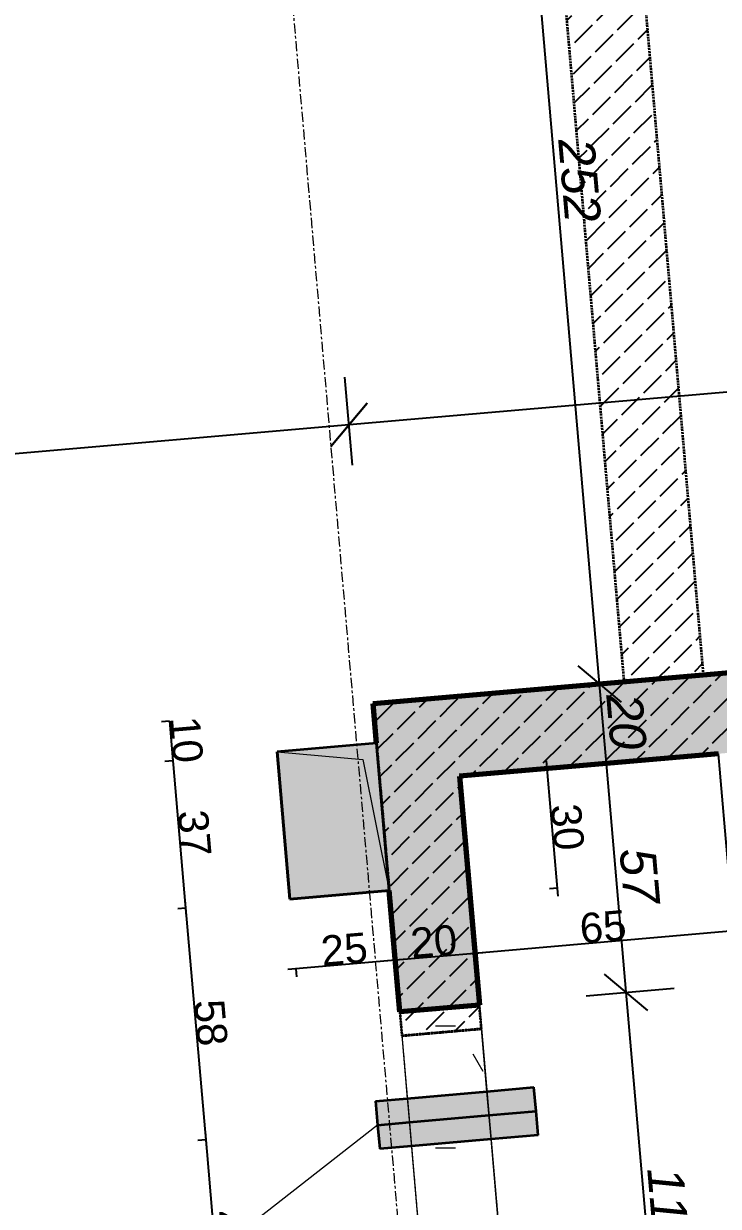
# Model space of a CAD drawing. Header units: millimetres. Extents: x -9331 to 290327, y -149899 to 15728.
# Drawn here: x 128866.2 to 129040.1, y -45473.9 to -45177.9 of the extents above; entities that cross this region are included whole.
import ezdxf

# ---------------------------------------------------------------- set-up
doc = ezdxf.new("R2010")
doc.units = ezdxf.units.MM
doc.header["$LTSCALE"] = 2
for name, pattern in [('Grid Line', [2.2225, 1.27, -0.3175, 0.3175, -0.3175]), ('KAV_BETON_OLE', [0.36, 0.25, -0.11]), ('Overhead', [0.396875, 0.238125, -0.15875])]:
    doc.linetypes.add(name, pattern=pattern)
for name, color, linetype, lineweight in [('ENG-Beam', 3, 'Continuous', 18), ('ENG-Beton Nifsak', 6, 'Continuous', 50), ('ENG-Beton Ole', 3, 'Continuous', 25), ('ENG-Floor', 3, 'Continuous', 18), ('ENG-Hatch', 9, 'Continuous', 50), ('ENG-Open', 1, 'Continuous', 25), ('ENG-Symbol', 7, 'Continuous', 18), ('ENG_Dim', 2, 'Continuous', 9), ('ENG_Grid', 11, 'Continuous', 9), ('M-HVAC-DUCT-CNTR', 70, 'Continuous', 18), ('M-HVAC-DUCT-IDEN', 70, 'Continuous', 9), ('M-HVAC-DUCT-OTLN', 70, 'Continuous', 18)]:
    doc.layers.add(name, color=color, linetype=linetype, lineweight=lineweight)
doc.styles.add('Arial_2', font='arial.ttf', dxfattribs={"height": 7.5})
doc.styles.add('Arial_I', font='ariali.ttf', dxfattribs={"height": 9})
doc.dimstyles.new('1_5_3', dxfattribs={"dimscale": 30.48, "dimtxt": 7.651945, "dimasz": 0, "dimexe": 0.065617, "dimexo": 0.0625, "dimgap": 0, "dimtad": 1, "dimdec": 0, "dimzin": 0, "dimdsep": 46, "dimtxsty": 'Arial_2', "dimblk1": 'NONE', "dimblk2": 'NONE', "dimsah": 1, "dimcen": 0.09, "dimdle": 0.065617, "dimazin": 0, "dimtfac": 1, "dimtdec": 4, "dimtix": 1, "dimtmove": 0, "dimatfit": 3, "dimfxl": 0.00164, "dimfxlon": 1, "dimtvp": 1, "dimtolj": 1, "dimtzin": 0, "dimarcsym": 2})
doc.dimstyles.new('Achbert_-_2_5mm_Arial_3', dxfattribs={"dimscale": 30.48, "dimtxt": 12.753242, "dimasz": 0.328084, "dimexe": 0.393701, "dimexo": 0.0625, "dimgap": 0.04101, "dimtad": 1, "dimdec": 0, "dimzin": 0, "dimdsep": 46, "dimtxsty": 'Arial_I', "dimblk1": 'OBLIQUE', "dimblk2": 'OBLIQUE', "dimsah": 1, "dimcen": 0.09, "dimazin": 0, "dimtfac": 1, "dimtdec": 4, "dimtix": 1, "dimtmove": 0, "dimatfit": 3, "dimfxl": 0.393701, "dimfxlon": 1, "dimtvp": 1, "dimtolj": 1, "dimtzin": 0, "dimarcsym": 2})
doc.dimstyles.new('Achbert_-_2_5mm_Arial_4', dxfattribs={"dimscale": 30.48, "dimtxt": 12.753242, "dimasz": 0, "dimexe": 0.393701, "dimexo": 0.0625, "dimgap": 0.04101, "dimtad": 1, "dimdec": 0, "dimzin": 0, "dimdsep": 46, "dimtxsty": 'Arial_I', "dimblk1": 'OBLIQUE', "dimblk2": 'NONE', "dimsah": 1, "dimcen": 0.09, "dimazin": 0, "dimtfac": 1, "dimtdec": 4, "dimtix": 1, "dimtmove": 0, "dimatfit": 3, "dimfxl": 0.393701, "dimfxlon": 1, "dimtvp": 1, "dimtolj": 1, "dimtzin": 0, "dimarcsym": 2})
doc.dimstyles.new('Achbert_-_2_5mm_Arial_5', dxfattribs={"dimscale": 30.48, "dimtxt": 12.753242, "dimasz": 0, "dimexe": 0.393701, "dimexo": 0.0625, "dimgap": 0.04101, "dimtad": 1, "dimdec": 0, "dimzin": 0, "dimdsep": 46, "dimtxsty": 'Arial_I', "dimblk1": 'NONE', "dimblk2": 'OBLIQUE', "dimsah": 1, "dimcen": 0.09, "dimazin": 0, "dimtfac": 1, "dimtdec": 4, "dimtix": 1, "dimtmove": 0, "dimatfit": 3, "dimfxl": 0.393701, "dimfxlon": 1, "dimtvp": 1, "dimtolj": 1, "dimtzin": 0, "dimarcsym": 2})
pattern_1 = [(45, (127383.701, -45955.7077), (0.34224, 7.8404), [6.271, -1.524])]

# ---------------------------------------------------------------- blocks, each defined once
blk = doc.blocks.new('BZL-O-20251021_rvt-1-02')
at = {"layer": 'M-HVAC-DUCT-OTLN', "transparency": 33554685}
blk.add_hatch(color=150, dxfattribs=at).paths.add_polyline_path([(1364.62, 652.25), (1389.52, 654.41), (1382.88, 687.15), (1361.43, 689.11), (1361.6, 687.15)])
at = {"layer": 'M-HVAC-DUCT-OTLN', "lineweight": 5, "transparency": 33554685}
for points in [[(1386.6, 595.69), (1426.26, 599.16), (1425.73, 605.14), (1386.07, 601.67), (1386.46, 597.24)], [(1387.12, 589.72), (1426.78, 593.19), (1426.26, 599.16), (1386.6, 595.69), (1387.1, 589.92)]]:
    blk.add_hatch(color=150, dxfattribs=at).paths.add_polyline_path(points)
at = {"layer": 'M-HVAC-DUCT-CNTR', "color": 160, "lineweight": 35}
for p, q in [((1394.54, 596.39), (1414.47, 598.13)), ((1414.47, 598.13), (1426.26, 599.16)), ((1386.6, 595.69), (1394.54, 596.39))]:
    blk.add_line(p, q, dxfattribs=at)
at = {"layer": 'M-HVAC-DUCT-CNTR', "color": 150}
for p, q in [((1394.54, 596.39), (1414.47, 598.13)), ((1414.47, 598.13), (1426.26, 599.16)), ((1386.6, 595.69), (1394.54, 596.39))]:
    blk.add_line(p, q, dxfattribs=at)
at = {"layer": 'M-HVAC-DUCT-IDEN'}
blk.add_line((1386.6, 595.69), (1329.99, 551.52), dxfattribs=at)
at = {"layer": 'M-HVAC-DUCT-OTLN', "color": 250, "lineweight": 35}
for p, q in [((1386.34, 691.27), (1361.43, 689.11)), ((1364.62, 652.25), (1361.43, 689.11)), ((1361.43, 689.11), (1364.62, 652.25)), ((1389.52, 654.41), (1364.62, 652.25)), ((1394.03, 602.37), (1413.95, 604.11)), ((1413.95, 604.11), (1425.73, 605.14)), ((1426.26, 599.16), (1425.73, 605.14)), ((1386.07, 601.67), (1394.03, 602.37)), ((1386.07, 601.67), (1386.6, 595.69)), ((1426.78, 593.19), (1426.26, 599.16)), ((1386.6, 595.69), (1387.12, 589.72)), ((1414.99, 592.16), (1395.06, 590.41)), ((1426.78, 593.19), (1414.99, 592.16)), ((1395.06, 590.41), (1387.12, 589.72))]:
    blk.add_line(p, q, dxfattribs=at)
at = {"layer": 'M-HVAC-DUCT-OTLN', "color": 141, "lineweight": 35}
blk.add_line((1389.52, 654.41), (1386.34, 691.27), dxfattribs=at)
at = {"layer": 'M-HVAC-DUCT-OTLN', "color": 160, "lineweight": 35}
for p, q in [((1364.62, 652.25), (1389.52, 654.41)), ((1426.26, 599.16), (1425.73, 605.14)), ((1386.07, 601.67), (1386.6, 595.69)), ((1426.78, 593.19), (1426.26, 599.16)), ((1386.6, 595.69), (1387.12, 589.72))]:
    blk.add_line(p, q, dxfattribs=at)
blk = doc.blocks.new('ACHBERT_Opening_Door - DOOR 110X307-V12-02')
at = {"layer": 'ENG-Open', "linetype": 'Overhead', "lineweight": 18}
for p, q in [((-55.82, 10), (-40.1, 10)), ((-40.1, 10), (-28.1, 10)), ((-28.1, 10), (8.7, 10)), ((8.76, 10), (18.53, 10)), ((18.59, 10), (18.7, 10)), ((18.7, 10), (48.18, 10)), ((48.18, 10), (54.18, 10)), ((-55.82, -10), (-40.08, -10)), ((-40.08, -10), (-39.92, -10)), ((-39.88, -10), (-28.13, -10)), ((-28.08, -10), (8.7, -10)), ((8.7, -10), (8.84, -10)), ((8.87, -10), (9.35, -10)), ((9.37, -10), (18.67, -10)), ((18.7, -10), (48.18, -10)), ((48.18, -10), (54.18, -10))]:
    blk.add_line(p, q, dxfattribs=at)
blk = doc.blocks.new('ACHBERT_Opening_Door - DOOR 110X307-V48-02')
at = {"layer": 'ENG-Open', "linetype": 'Overhead', "lineweight": 18}
for p, q in [((-55.82, 10), (54.18, 10)), ((-55.82, -10), (54.18, -10))]:
    blk.add_line(p, q, dxfattribs=at)
blk = doc.blocks.new('ACHBERT_Rectangular_Beam - 20_52-3745129-02')
at = {"layer": 'ENG-Beam'}
h = blk.add_hatch(dxfattribs=at)
h.set_pattern_fill('FP_12', color=256, style=0, pattern_type=2)
h.set_pattern_definition([(85.055, (331.684, -1626.48), (-9.92856, 62.04678), [5.029, -40.691, 5.029, -40.691, -243.84]), (85.055, (331.684, -1626.48), (-9.92856, 62.04678), [-91.44, 5.029, -86.411, 5.029, -40.691, -106.68]), (85.055, (331.684, -1626.48), (-9.92856, 62.04678), [-228.6, 5.029, -25.451, 5.029, -71.171]), (205.055, (326.063, -1603.049), (-48.76981, -39.62177), [5.029, -40.691, 5.029, -284.531]), (205.055, (326.063, -1603.049), (-48.76981, -39.62177), [-50.749, -40.691, 5.029, -86.411, -152.4]), (205.055, (326.063, -1603.049), (-48.76981, -39.62177), [-182.88, 5.029, -40.691, 5.029, -101.651]), (205.055, (326.063, -1603.049), (-48.76981, -39.62177), [-233.629, -25.451, 5.029, -71.171]), (325.055, (296.354, -1592.83), (58.69837, -22.425), [5.029, -40.691, 5.029, -40.691, -243.84]), (325.055, (296.354, -1592.83), (58.69837, -22.425), [-91.44, 5.029, -86.411, 5.029, -40.691, -106.68]), (325.055, (296.354, -1592.83), (58.69837, -22.425), [-228.6, 5.029, -25.451, 5.029, -71.171])])
h.paths.add_polyline_path([(49.11, -10), (49.11, 10), (-60.89, 10), (-60.89, -10), (20.87, -10)])
for p, q in [((-60.89, 10), (-60.89, -10)), ((-60.89, -10), (-60.89, 10)), ((-39.18, 10), (-60.89, 10)), ((-60.89, 10), (49.11, 10)), ((-27.18, 10), (-39.18, 10)), ((9.63, 10), (-27.18, 10)), ((19.46, 10), (9.68, 10)), ((19.63, 10), (19.51, 10)), ((49.11, 10), (19.63, 10)), ((49.11, 10), (49.11, -10)), ((49.11, -10), (49.11, 10)), ((-60.89, -10), (-39.16, -10)), ((-60.89, -10), (49.11, -10)), ((-39.16, -10), (-39, -10)), ((-38.96, -10), (-27.2, -10)), ((-27.16, -10), (9.63, -10)), ((9.63, -10), (9.77, -10)), ((9.8, -10), (19.6, -10)), ((19.63, -10), (49.11, -10))]:
    blk.add_line(p, q, dxfattribs=at)
blk = doc.blocks.new('Shaft_Shadow - Shaft_Shadow-4897867-02')
at = {"layer": 'ENG-Symbol'}
blk.add_hatch(color=256, dxfattribs=at).paths.add_polyline_path([(37, -23), (0, -23), (0, -48), (3.8, -26.8)])
for p, q in [((37, -23), (0, -23)), ((0, -23), (0, -48)), ((3.8, -26.8), (37, -23)), ((0, -48), (3.8, -26.8))]:
    blk.add_line(p, q, dxfattribs=at)
blk = doc.blocks.new('_Oblique')
at = {"color": 0, "linetype": 'ByBlock', "lineweight": -2}
blk.add_line((-0.5, -0.5), (0.5, 0.5), dxfattribs=at)
blk = doc.blocks.new('*D7012')
at = {"layer": 'DEFPOINTS', "color": 0, "transparency": 16777216}
for p in [(129202.7, -45268.3), (128947.61, -45278.32), (128948.65, -45290.28)]:
    blk.add_point(p, dxfattribs=at)
at = {"layer": 'ENG_Dim', "color": 0, "lineweight": -2, "transparency": 16777216}
for p, q in [((129202.53, -45266.4), (129200.63, -45244.39)), ((129201.66, -45256.34), (128947.61, -45278.32)), ((128948.48, -45288.38), (128946.58, -45266.37))]:
    blk.add_line(p, q, dxfattribs=at)
at = {"layer": 'ENG_Dim', "color": 0, "lineweight": -2, "transparency": 16777216, "xscale": 9.999999999999998, "yscale": 9.999999999999998, "zscale": 9.999999999999998}
for p, rotation in [((129201.66, -45256.34), 4.944926326246284), ((128947.61, -45278.32), 184.9449263262463)]:
    blk.add_blockref('_Oblique', p, dxfattribs=dict(at, rotation=rotation))
at = {"layer": 'ENG_Dim', "color": 0, "transparency": 16777216, "insert": (129074.13, -45261.51), "char_height": 9, "width": 34.6103, "attachment_point": 5, "rotation": 4.9449, "style": 'Arial_I'}
blk.add_mtext('\\A1;255', dxfattribs=at)
blk = doc.blocks.new('*D7013')
at = {"layer": 'DEFPOINTS', "color": 0, "transparency": 16777216}
for p in [(128948.65, -45290.28), (128274.63, -45336.55), (128275.66, -45348.5)]:
    blk.add_point(p, dxfattribs=at)
at = {"layer": 'ENG_Dim', "color": 0, "lineweight": -2, "transparency": 16777216}
for p, q in [((128948.48, -45288.38), (128946.58, -45266.37)), ((128947.61, -45278.32), (128274.63, -45336.55)), ((128275.5, -45346.61), (128273.59, -45324.59))]:
    blk.add_line(p, q, dxfattribs=at)
at = {"layer": 'ENG_Dim', "color": 0, "lineweight": -2, "transparency": 16777216, "xscale": 9.999999999999998, "yscale": 9.999999999999998, "zscale": 9.999999999999998}
for p, rotation in [((128947.61, -45278.32), 4.944926326246284), ((128274.63, -45336.55), 184.9449263262463)]:
    blk.add_blockref('_Oblique', p, dxfattribs=dict(at, rotation=rotation))
at = {"layer": 'ENG_Dim', "color": 0, "transparency": 16777216, "insert": (128610.62, -45301.61), "char_height": 9, "width": 34.6103, "attachment_point": 5, "rotation": 4.9449, "style": 'Arial_I'}
blk.add_mtext('\\A1;676', dxfattribs=at)
blk = doc.blocks.new('*D6702')
at = {"layer": 'DEFPOINTS', "color": 0, "transparency": 16777216}
for p in [(129005.05, -45421.38), (129017.01, -45420.35), (129014.54, -45530.97)]:
    blk.add_point(p, dxfattribs=at)
at = {"layer": 'ENG_Dim', "color": 0, "lineweight": -2, "transparency": 16777216}
for p, q in [((129006.95, -45421.22), (129028.96, -45419.31)), ((129026.49, -45529.94), (129017.01, -45420.35)), ((129016.43, -45530.81), (129038.45, -45528.9))]:
    blk.add_line(p, q, dxfattribs=at)
at = {"layer": 'ENG_Dim', "color": 0, "lineweight": -2, "transparency": 16777216, "xscale": 9.999999999999998, "yscale": 9.999999999999998, "zscale": 9.999999999999998}
for p, rotation in [((129017.01, -45420.35), 94.94492632620626), ((129026.49, -45529.94), 274.9449263262063)]:
    blk.add_blockref('_Oblique', p, dxfattribs=dict(at, rotation=rotation))
at = {"layer": 'ENG_Dim', "color": 0, "transparency": 16777216, "insert": (129027.57, -45474.64), "char_height": 9, "width": 34.6103, "attachment_point": 5, "rotation": 274.9449, "style": 'Arial_I'}
blk.add_mtext('\\A1;110', dxfattribs=at)
blk = doc.blocks.new('*D6703')
at = {"layer": 'DEFPOINTS', "color": 0, "transparency": 16777216}
for p in [(129024.01, -45362.03), (129012.05, -45363.06), (129005.05, -45421.38)]:
    blk.add_point(p, dxfattribs=at)
at = {"layer": 'ENG_Dim', "color": 0, "lineweight": -2, "transparency": 16777216}
for p, q in [((129022.11, -45362.19), (129000.1, -45364.1)), ((129017.01, -45420.35), (129012.05, -45363.06)), ((129006.95, -45421.22), (129028.96, -45419.31))]:
    blk.add_line(p, q, dxfattribs=at)
at = {"layer": 'ENG_Dim', "color": 0, "transparency": 16777216, "insert": (129020.34, -45391.2), "char_height": 9, "width": 23.0736, "attachment_point": 5, "rotation": 274.9449, "style": 'Arial_I'}
blk.add_mtext('\\A1;57', dxfattribs=at)
blk = doc.blocks.new('_None')
blk = doc.blocks.new('*D6704')
at = {"layer": 'DEFPOINTS', "color": 0, "transparency": 16777216}
for p in [(128998.37, -45344.17), (129010.33, -45343.14), (129024.01, -45362.03)]:
    blk.add_point(p, dxfattribs=at)
at = {"layer": 'ENG_Dim', "color": 0, "lineweight": -2, "transparency": 16777216}
for p, q in [((129000.27, -45344.01), (129022.28, -45342.1)), ((129012.05, -45363.06), (129010.33, -45343.14)), ((129022.11, -45362.19), (129000.1, -45364.1))]:
    blk.add_line(p, q, dxfattribs=at)
at = {"layer": 'ENG_Dim', "color": 0, "transparency": 16777216, "insert": (129017.01, -45352.6), "char_height": 9, "width": 23.0736, "attachment_point": 5, "rotation": 274.9449, "style": 'Arial_I'}
blk.add_mtext('\\A1;20', dxfattribs=at)
blk = doc.blocks.new('*D6705')
at = {"layer": 'DEFPOINTS', "color": 0, "transparency": 16777216}
for p in [(128988.61, -45092.07), (129000.56, -45091.04), (128998.37, -45344.17)]:
    blk.add_point(p, dxfattribs=at)
at = {"layer": 'ENG_Dim', "color": 0, "lineweight": -2, "transparency": 16777216}
for p, q in [((128998.66, -45091.2), (128976.65, -45093.11)), ((129010.33, -45343.14), (128988.61, -45092.07)), ((129000.27, -45344.01), (129022.28, -45342.1))]:
    blk.add_line(p, q, dxfattribs=at)
at = {"layer": 'ENG_Dim', "color": 0, "lineweight": -2, "transparency": 16777216, "xscale": 9.999999999999998, "yscale": 9.999999999999998, "zscale": 9.999999999999998}
for p, rotation in [((128988.61, -45092.07), 94.94492632620626), ((129010.33, -45343.14), 274.9449263262063)]:
    blk.add_blockref('_Oblique', p, dxfattribs=dict(at, rotation=rotation))
at = {"layer": 'ENG_Dim', "color": 0, "transparency": 16777216, "insert": (129005.29, -45217.1), "char_height": 9, "width": 34.6103, "attachment_point": 5, "rotation": 274.9449, "style": 'Arial_I'}
blk.add_mtext('\\A1;252', dxfattribs=at)
blk = doc.blocks.new('*D7561')
at = {"layer": 'DEFPOINTS', "color": 0, "transparency": 16777216}
for p in [(128997.17, -45364.39), (128997.22, -45364.39), (128999.83, -45394.27)]:
    blk.add_point(p, dxfattribs=at)
at = {"layer": 'ENG_Dim', "color": 0, "lineweight": -2, "transparency": 16777216}
for p, q in [((128999.96, -45396.27), (128997, -45362.4)), ((128997.17, -45364.39), (128995.18, -45364.57)), ((128999.78, -45394.28), (128997.79, -45394.45))]:
    blk.add_line(p, q, dxfattribs=at)
at = {"layer": 'ENG_Dim', "color": 0, "transparency": 16777216, "insert": (129002.29, -45379), "char_height": 7.5, "width": 13.8441, "attachment_point": 5, "rotation": 275, "style": 'Arial_2'}
blk.add_mtext('\\A1;30', dxfattribs=at)
blk = doc.blocks.new('*D7566')
at = {"layer": 'DEFPOINTS', "color": 0, "transparency": 16777216}
for p in [(129043.89, -45404.94), (128979.13, -45410.55), (128979.13, -45410.6)]:
    blk.add_point(p, dxfattribs=at)
at = {"layer": 'ENG_Dim', "color": 0, "lineweight": -2, "transparency": 16777216}
for p, q in [((129045.88, -45404.82), (128977.14, -45410.77)), ((129043.89, -45404.99), (129044.06, -45406.99)), ((128979.13, -45410.6), (128979.3, -45412.59))]:
    blk.add_line(p, q, dxfattribs=at)
at = {"layer": 'ENG_Dim', "color": 0, "transparency": 16777216, "insert": (129011.18, -45403.98), "char_height": 7.5, "width": 13.8441, "attachment_point": 5, "rotation": 4.9449, "style": 'Arial_2'}
blk.add_mtext('\\A1;65', dxfattribs=at)
blk = doc.blocks.new('*D7567')
at = {"layer": 'DEFPOINTS', "color": 0, "transparency": 16777216}
for p in [(128959.2, -45412.27), (128959.21, -45412.32), (128979.13, -45410.55)]:
    blk.add_point(p, dxfattribs=at)
at = {"layer": 'ENG_Dim', "color": 0, "lineweight": -2, "transparency": 16777216}
for p, q in [((128981.12, -45410.43), (128957.21, -45412.49)), ((128959.21, -45412.32), (128959.38, -45414.31)), ((128979.13, -45410.6), (128979.3, -45412.59))]:
    blk.add_line(p, q, dxfattribs=at)
at = {"layer": 'ENG_Dim', "color": 0, "transparency": 16777216, "insert": (128968.84, -45407.64), "char_height": 7.5, "width": 13.8441, "attachment_point": 5, "rotation": 4.9449, "style": 'Arial_2'}
blk.add_mtext('\\A1;20', dxfattribs=at)
blk = doc.blocks.new('*D7568')
at = {"layer": 'DEFPOINTS', "color": 0, "transparency": 16777216}
for p in [(128959.2, -45412.27), (128934.3, -45414.43), (128934.3, -45414.48)]:
    blk.add_point(p, dxfattribs=at)
at = {"layer": 'ENG_Dim', "color": 0, "lineweight": -2, "transparency": 16777216}
for p, q in [((128961.2, -45412.15), (128932.31, -45414.65)), ((128959.21, -45412.32), (128959.38, -45414.31)), ((128934.3, -45414.48), (128934.47, -45416.47))]:
    blk.add_line(p, q, dxfattribs=at)
at = {"layer": 'ENG_Dim', "color": 0, "transparency": 16777216, "insert": (128946.42, -45409.58), "char_height": 7.5, "width": 13.8441, "attachment_point": 5, "rotation": 4.9449, "style": 'Arial_2'}
blk.add_mtext('\\A1;25', dxfattribs=at)
blk = doc.blocks.new('*D7421')
at = {"layer": 'DEFPOINTS', "color": 0, "transparency": 16777216}
for p in [(128902.72, -45352.45), (128903.53, -45362.41), (128903.58, -45362.41)]:
    blk.add_point(p, dxfattribs=at)
at = {"layer": 'ENG_Dim', "color": 0, "lineweight": -2, "transparency": 16777216}
for p, q in [((128902.67, -45352.45), (128900.67, -45352.62)), ((128902.67, -45352.45), (128903.53, -45362.41)), ((128903.53, -45362.41), (128901.54, -45362.59))]:
    blk.add_line(p, q, dxfattribs=at)
at = {"layer": 'ENG_Dim', "color": 0, "transparency": 16777216, "insert": (128906.91, -45357.1), "char_height": 7.5, "width": 13.8441, "attachment_point": 5, "rotation": 274.9449, "style": 'Arial_2'}
blk.add_mtext('\\A1;10', dxfattribs=at)
blk = doc.blocks.new('*D7422')
at = {"layer": 'DEFPOINTS', "color": 0, "transparency": 16777216}
for p in [(128903.58, -45362.41), (128906.72, -45399.28), (128906.77, -45399.27)]:
    blk.add_point(p, dxfattribs=at)
at = {"layer": 'ENG_Dim', "color": 0, "lineweight": -2, "transparency": 16777216}
for p, q in [((128903.53, -45362.41), (128901.54, -45362.59)), ((128903.36, -45360.42), (128906.89, -45401.27)), ((128906.72, -45399.28), (128904.73, -45399.45))]:
    blk.add_line(p, q, dxfattribs=at)
at = {"layer": 'ENG_Dim', "color": 0, "transparency": 16777216, "insert": (128908.94, -45380.52), "char_height": 7.5, "width": 13.8441, "attachment_point": 5, "rotation": 274.9449, "style": 'Arial_2'}
blk.add_mtext('\\A1;37', dxfattribs=at)
blk = doc.blocks.new('*D7423')
at = {"layer": 'DEFPOINTS', "color": 0, "transparency": 16777216}
for p in [(128906.77, -45399.27), (128911.74, -45457.3), (128911.79, -45457.3)]:
    blk.add_point(p, dxfattribs=at)
at = {"layer": 'ENG_Dim', "color": 0, "lineweight": -2, "transparency": 16777216}
for p, q in [((128906.55, -45397.28), (128911.91, -45459.29)), ((128906.72, -45399.28), (128904.73, -45399.45)), ((128911.74, -45457.3), (128909.75, -45457.47))]:
    blk.add_line(p, q, dxfattribs=at)
at = {"layer": 'ENG_Dim', "color": 0, "transparency": 16777216, "insert": (128913.04, -45427.96), "char_height": 7.5, "width": 13.8441, "attachment_point": 5, "rotation": 274.9449, "style": 'Arial_2'}
blk.add_mtext('\\A1;58', dxfattribs=at)
blk = doc.blocks.new('*D7424')
at = {"layer": 'DEFPOINTS', "color": 0, "transparency": 16777216}
for p in [(128911.79, -45457.3), (128915.86, -45504.9), (128915.91, -45504.9)]:
    blk.add_point(p, dxfattribs=at)
at = {"layer": 'ENG_Dim', "color": 0, "lineweight": -2, "transparency": 16777216}
for p, q in [((128911.74, -45457.3), (128909.75, -45457.47)), ((128911.57, -45455.31), (128916.03, -45506.9)), ((128915.86, -45504.9), (128913.86, -45505.08))]:
    blk.add_line(p, q, dxfattribs=at)
at = {"layer": 'ENG_Dim', "color": 0, "transparency": 16777216, "insert": (128917.61, -45480.77), "char_height": 7.5, "width": 13.8441, "attachment_point": 5, "rotation": 274.9449, "style": 'Arial_2'}
blk.add_mtext('\\A1;48', dxfattribs=at)

msp = doc.modelspace()

# ---------------------------------------------------------------- hatches: boundary and pattern name
at = {"layer": 'ENG-Beton Ole', "linetype": 'KAV_BETON_OLE'}
h = msp.add_hatch(dxfattribs=at)
h.set_pattern_fill('FP_1', color=8, style=0, pattern_type=2)
h.set_pattern_definition(pattern_1)
h.paths.add_polyline_path([(129016.41, -45342.61), (129036.34, -45340.89), (129018.93, -45139.64), (128999, -45141.36), (129005.67, -45218.47)])
h = msp.add_hatch(dxfattribs=at)
h.set_pattern_fill('FP_1', color=8, style=0, pattern_type=2)
h.set_pattern_definition(pattern_1)
h.paths.add_polyline_path([(128975.29, -45366.24), (129229.4, -45344.26), (129227.68, -45324.33), (128973.57, -45346.32)])
h = msp.add_hatch(dxfattribs=at)
h.set_pattern_fill('FP_1', color=8, style=0, pattern_type=2)
h.set_pattern_definition(pattern_1)
h.paths.add_polyline_path([(128987.69, -45741.57), (129007.62, -45739.85), (128990.25, -45539.1), (128970.32, -45540.82), (128986.4, -45726.59)])
h.paths.add_polyline_path([(128960.84, -45431.23), (128980.77, -45429.51), (128973.57, -45346.32), (128953.65, -45348.04), (128957.7, -45394.87)])
at = {"layer": 'ENG-Hatch', "lineweight": 25, "transparency": 33554560}
msp.add_hatch(color=256, dxfattribs=at).paths.add_polyline_path([(128975.29, -45366.24), (129229.35, -45344.26), (129227.62, -45324.34), (128973.57, -45346.32)])
h = msp.add_hatch(color=256, dxfattribs=at)
h.paths.add_polyline_path([(128987.69, -45741.57), (129007.62, -45739.85), (128989.73, -45533.12), (128969.81, -45534.84), (128986.4, -45726.59)])
h.paths.add_polyline_path([(128960.33, -45425.25), (128980.25, -45423.53), (128973.57, -45346.32), (128953.65, -45348.04), (128957.7, -45394.87), (128957.7, -45394.87)])

# ---------------------------------------------------------------- linework, layer by layer
at = {"layer": 'ENG-Beton Nifsak', "color": 90, "lineweight": 70}
for p, q in [((128953.65, -45348.04), (129207.7, -45326.06)), ((128954.51, -45358), (128953.65, -45348.04)), ((129040.05, -45360.64), (128975.29, -45366.24)), ((128975.29, -45366.24), (128980.25, -45423.53)), ((128960.33, -45425.25), (128957.7, -45394.87)), ((128980.25, -45423.53), (128960.33, -45425.25))]:
    msp.add_line(p, q, dxfattribs=at)
at = {"layer": 'ENG-Beton Ole', "color": 55, "linetype": 'KAV_BETON_OLE', "lineweight": 35}
for p, q in [((129036.34, -45340.89), (129014.62, -45089.82)), ((128999, -45141.36), (129016.41, -45342.61)), ((128980.77, -45429.51), (128980.25, -45423.53)), ((128960.33, -45425.25), (128960.84, -45431.23)), ((128960.84, -45431.23), (128980.77, -45429.51))]:
    msp.add_line(p, q, dxfattribs=at)
at = {"layer": 'ENG-Beton Ole', "color": 250, "linetype": 'KAV_BETON_OLE', "lineweight": 35}
for p, q in [((129036.34, -45340.89), (129014.62, -45089.82)), ((128999, -45141.36), (129016.41, -45342.61)), ((128960.33, -45425.25), (128980.25, -45423.53)), ((128980.77, -45429.51), (128980.25, -45423.53)), ((128960.33, -45425.25), (128960.84, -45431.23)), ((128980.77, -45429.51), (128960.84, -45431.23))]:
    msp.add_line(p, q, dxfattribs=at)
at = {"layer": 'ENG-Beton Ole', "color": 251, "linetype": 'KAV_BETON_OLE', "lineweight": 35}
for p, q in [((128953.65, -45348.04), (129207.7, -45326.06)), ((129207.7, -45326.06), (129036.34, -45340.89)), ((129016.41, -45342.61), (128953.65, -45348.04)), ((128953.65, -45348.04), (128954.51, -45358)), ((128954.51, -45358), (128953.65, -45348.04)), ((128975.29, -45366.24), (129040.05, -45360.64)), ((129040.05, -45360.64), (128975.29, -45366.24)), ((128980.25, -45423.53), (128975.29, -45366.24)), ((128975.29, -45366.24), (128980.25, -45423.53)), ((128957.7, -45394.87), (128960.33, -45425.25)), ((128960.33, -45425.25), (128957.7, -45394.87))]:
    msp.add_line(p, q, dxfattribs=at)
at = {"layer": 'ENG-Beton Ole', "color": 53, "linetype": 'KAV_BETON_OLE', "lineweight": 35}
for p, q in [((129207.7, -45326.06), (129036.34, -45340.89)), ((129016.41, -45342.61), (128953.65, -45348.04)), ((128953.65, -45348.04), (128954.51, -45358)), ((128975.29, -45366.24), (129040.05, -45360.64)), ((128980.25, -45423.53), (128975.29, -45366.24)), ((128957.7, -45394.87), (128960.33, -45425.25))]:
    msp.add_line(p, q, dxfattribs=at)
at = {"layer": 'ENG-Beton Ole', "color": 141, "linetype": 'KAV_BETON_OLE', "lineweight": 35}
msp.add_line((128954.51, -45358), (128957.7, -45394.87), dxfattribs=at)
at = {"layer": 'ENG-Beton Ole', "color": 161, "linetype": 'KAV_BETON_OLE', "lineweight": 35}
msp.add_line((128954.51, -45358), (128957.7, -45394.87), dxfattribs=at)
at = {"layer": 'ENG-Beton Ole', "color": 151, "linetype": 'KAV_BETON_OLE', "lineweight": 35}
msp.add_line((128957.7, -45394.87), (128954.51, -45358), dxfattribs=at)
at = {"layer": 'ENG-Floor', "color": 50, "lineweight": 25}
for p, q in [((128929.6, -45360.16), (128954.51, -45358)), ((129042.64, -45390.53), (129040.05, -45360.64))]:
    msp.add_line(p, q, dxfattribs=at)
at = {"layer": 'ENG-Floor', "color": 254, "lineweight": 25}
msp.add_line((128957.7, -45394.87), (128954.51, -45358), dxfattribs=at)
at = {"layer": 'ENG-Floor', "color": 142, "lineweight": 25}
for p, q in [((128929.6, -45360.16), (128932.79, -45397.02)), ((128932.79, -45397.02), (128957.7, -45394.87))]:
    msp.add_line(p, q, dxfattribs=at)
at = {"layer": 'ENG_Grid', "linetype": 'Grid Line'}
msp.add_line((128879.1, -44544.54), (129146.12, -47630.69), dxfattribs=at)

# ---------------------------------------------------------------- block references
at = {"lineweight": 5}
msp.add_blockref('BZL-O-20251021_rvt-1-02', (127568.17, -46049.27), dxfattribs=at)
at = {"layer": 'ENG-Beam', "rotation": 274.9449263262389}
msp.add_blockref('ACHBERT_Rectangular_Beam - 20_52-3745129-02', (128975.54, -45485.06), dxfattribs=at)
at = {"layer": 'ENG-Open', "rotation": 274.9449263262388}
for name, p in [('ACHBERT_Opening_Door - DOOR 110X307-V48-02', (128975.1, -45480)), ('ACHBERT_Opening_Door - DOOR 110X307-V12-02', (128975.62, -45485.98))]:
    msp.add_blockref(name, p, dxfattribs=at)
at = {"layer": 'ENG-Symbol', "rotation": 274.9449263262389}
msp.add_blockref('Shaft_Shadow - Shaft_Shadow-4897867-02', (128977.42, -45356.02), dxfattribs=at)

# ---------------------------------------------------------------- dimensions: what is measured, and where the dimension line sits
at = {"layer": 'ENG_Dim'}
for base, p1, p2, angle, dimstyle, override, picture, middle in [((128988.61, -45092.07), (128998.37, -45344.17), (129000.56, -45091.04), 274.9449, 'Achbert_-_2_5mm_Arial_3', {"dimpost": '<>', "dimfxl": 253.140278}, '*D6705', (129005.29, -45217.1)), ((128947.61, -45278.32), (129202.7, -45268.3), (128948.65, -45290.28), 4.9449, 'Achbert_-_2_5mm_Arial_3', {"dimpost": '<>', "dimfxl": 254.999997}, '*D7012', (129074.13, -45261.51)), ((128274.63, -45336.55), (128948.65, -45290.28), (128275.66, -45348.5), 4.9449, 'Achbert_-_2_5mm_Arial_3', {"dimpost": '<>', "dimfxl": 675.500002}, '*D7013', (128610.62, -45301.61)), ((129010.33, -45343.14), (129024.01, -45362.03), (128998.37, -45344.17), 274.9449, 'Achbert_-_2_5mm_Arial_5', {"dimpost": '<>', "dimfxl": 31.241002}, '*D6704', (129017.01, -45352.6)), ((128903.53, -45362.41), (128902.72, -45352.45), (128903.58, -45362.41), 274.9449, '1_5_3', {"dimpost": '<>', "dimfxl": 10}, '*D7421', (128906.91, -45357.1)), ((128906.72, -45399.28), (128903.58, -45362.41), (128906.77, -45399.27), 274.9449, '1_5_3', {"dimpost": '<>', "dimfxl": 37}, '*D7422', (128908.94, -45380.52)), ((128997.17, -45364.39), (128999.83, -45394.27), (128997.22, -45364.39), 275, '1_5_3', {"dimpost": '<>', "dimfxl": 29.999983}, '*D7561', (129002.29, -45379)), ((129012.05, -45363.06), (129005.05, -45421.38), (129024.01, -45362.03), 274.9449, 'Achbert_-_2_5mm_Arial_4', {"dimpost": '<>', "dimfxl": 62.307701}, '*D6703', (129020.34, -45391.2)), ((128911.74, -45457.3), (128906.77, -45399.27), (128911.79, -45457.3), 274.9449, '1_5_3', {"dimpost": '<>', "dimfxl": 58.242171}, '*D7423', (128913.04, -45427.96)), ((128979.13, -45410.6), (129043.89, -45404.94), (128979.13, -45410.55), 4.9449, '1_5_3', {"dimpost": '<>', "dimfxl": 64.999997}, '*D7566', (129011.18, -45403.98)), ((128934.3, -45414.48), (128959.2, -45412.27), (128934.3, -45414.43), 4.9449, '1_5_3', {"dimpost": '<>', "dimfxl": 25.000038}, '*D7568', (128946.42, -45409.58)), ((128959.21, -45412.32), (128979.13, -45410.55), (128959.2, -45412.27), 4.9449, '1_5_3', {"dimpost": '<>', "dimfxl": 19.999962}, '*D7567', (128968.84, -45407.64)), ((129017.01, -45420.35), (129014.54, -45530.97), (129005.05, -45421.38), 274.9449, 'Achbert_-_2_5mm_Arial_3', {"dimpost": '<>', "dimfxl": 110}, '*D6702', (129027.57, -45474.64)), ((128915.86, -45504.9), (128911.79, -45457.3), (128915.91, -45504.9), 274.9449, '1_5_3', {"dimpost": '<>', "dimfxl": 47.779709}, '*D7424', (128917.61, -45480.77))]:
    dim = msp.add_linear_dim(base=base, p1=p1, p2=p2, angle=angle, dimstyle=dimstyle, override=override, dxfattribs=at)
    dim.commit()
    dim.dimension.update_dxf_attribs({"geometry": picture, "text_midpoint": middle})

doc.saveas('drawing.dxf')
